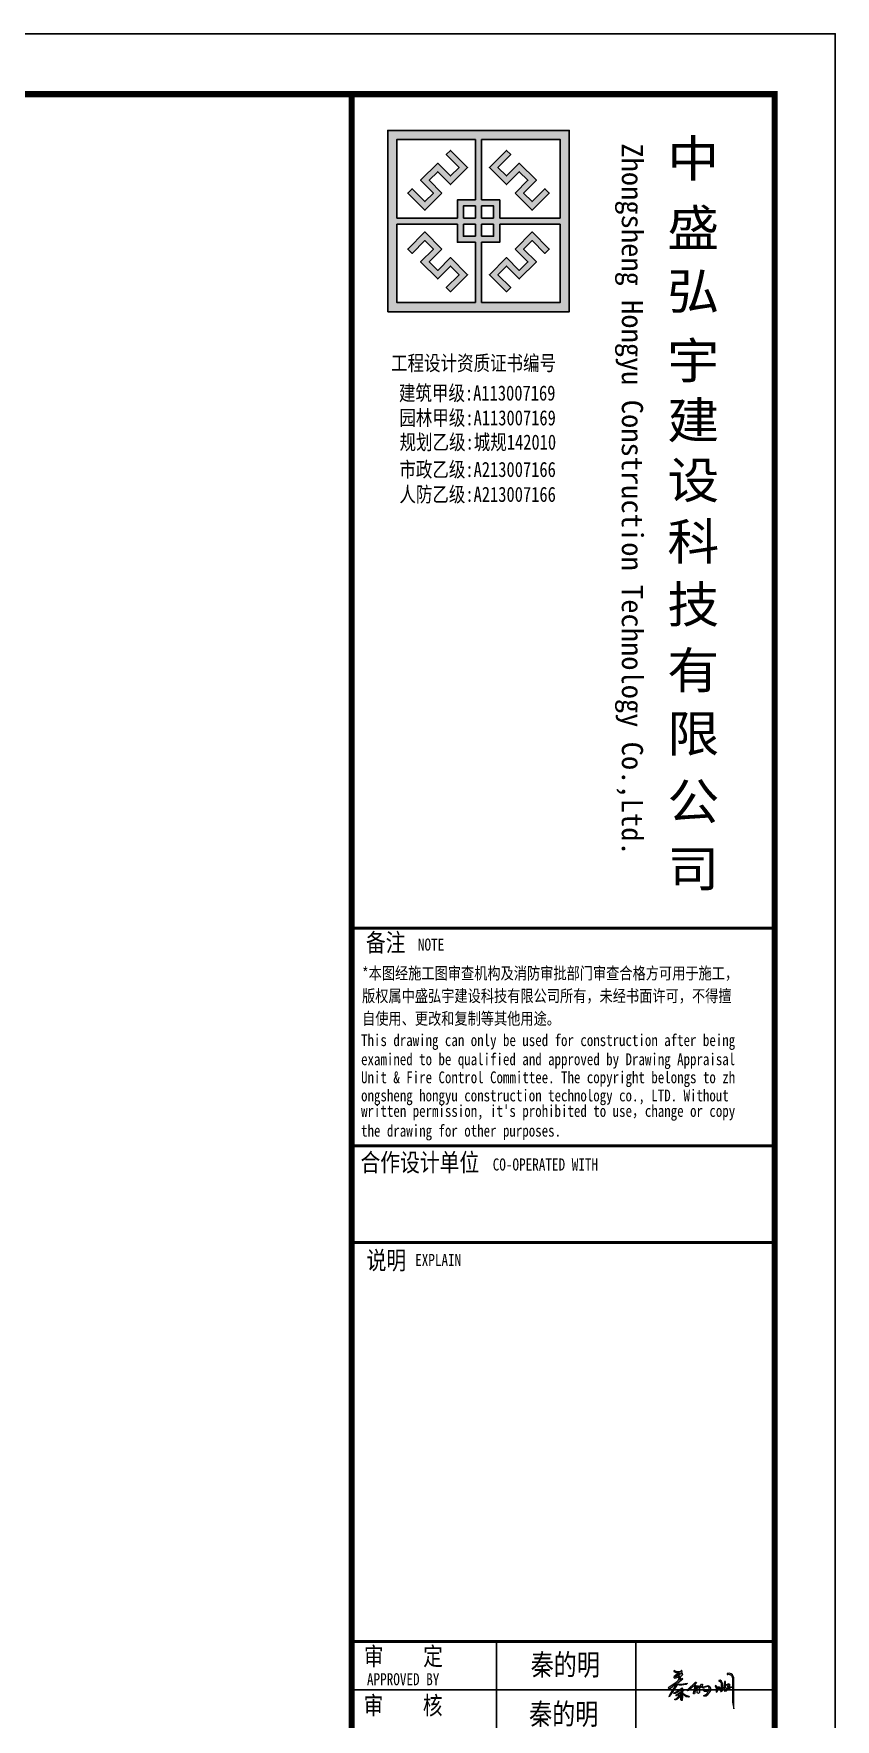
# Model space of a CAD drawing. Extents: x 1051052 to 1482120, y -981644 to -673261.
# Drawn here: x 1468864 to 1482120, y -967533 to -939644 of the extents above; entities that cross this region are included whole.
import ezdxf
from ezdxf.enums import TextEntityAlignment as Align

# ---------------------------------------------------------------- set-up
doc = ezdxf.new("R2010")
doc.units = 0
doc.header["$LTSCALE"] = 1000
doc.header["$MEASUREMENT"] = 0
for name, color, linetype in [('Q', 7, 'Continuous'), ('TK', 142, 'Continuous'), ('填充', 8, 'Continuous')]:
    doc.layers.add(name, color=color, linetype=linetype)
doc.styles.add('HYZT1', font='', dxfattribs={"width": 0.8})
doc.styles.add('HYZT2', font='simhei_0.ttf', dxfattribs={"width": 0.8})
doc.styles.get('HYZT1').set_extended_font_data('SimSun')

# ---------------------------------------------------------------- blocks, each defined once
blk = doc.blocks.new('A$C05385F37')
at = {"layer": 'TK'}
h = blk.add_hatch(color=256, dxfattribs=at)
h.paths.add_polyline_path([(-4400, -1600), (-7400, -1600), (-7400, -4600), (-4400, -4600)])
h.paths.add_polyline_path([(-4550, -3150), (-4550, -4450), (-5850, -4450), (-5850, -3450), (-5550, -3450), (-5550, -3150)], flags=16)
h.paths.add_polyline_path([(-4550, -3050), (-5550, -3050), (-5550, -2750), (-5850, -2750), (-5850, -1750), (-4550, -1750)], flags=16)
h.paths.add_polyline_path([(-4730, -3563), (-4801, -3634), (-5013, -3422), (-5154, -3563), (-4943, -3775), (-5225, -4058), (-5437, -3846), (-5578, -3987), (-5366, -4199), (-5437, -4270), (-5720, -3987), (-5437, -3704), (-5225, -3917), (-5084, -3775), (-5296, -3563), (-5013, -3280)], flags=0)
h.paths.add_polyline_path([(-5013, -2920), (-5296, -2637), (-5084, -2425), (-5225, -2283), (-5437, -2496), (-5720, -2213), (-5437, -1930), (-5366, -2001), (-5578, -2213), (-5437, -2354), (-5225, -2142), (-4943, -2425), (-5154, -2637), (-5013, -2778), (-4801, -2566), (-4730, -2637)], flags=0)
h.paths.add_polyline_path([(-5650, -3150), (-5650, -3350), (-5850, -3350), (-5850, -3150)], flags=16)
h.paths.add_polyline_path([(-5650, -3050), (-5850, -3050), (-5850, -2850), (-5650, -2850)], flags=16)
h.paths.add_polyline_path([(-5950, -3150), (-5950, -3350), (-6150, -3350), (-6150, -3150)], flags=16)
h.paths.add_polyline_path([(-5950, -3050), (-6150, -3050), (-6150, -2850), (-5950, -2850)], flags=16)
h.paths.add_polyline_path([(-5950, -3450), (-5950, -4450), (-7250, -4450), (-7250, -3150), (-6250, -3150), (-6250, -3450)], flags=16)
h.paths.add_polyline_path([(-5950, -2750), (-6250, -2750), (-6250, -3050), (-7250, -3050), (-7250, -1750), (-5950, -1750)], flags=16)
h.paths.add_polyline_path([(-6080, -3987), (-6363, -4270), (-6434, -4199), (-6222, -3987), (-6363, -3846), (-6575, -4058), (-6857, -3775), (-6646, -3563), (-6787, -3422), (-6999, -3634), (-7070, -3563), (-6787, -3280), (-6504, -3563), (-6716, -3775), (-6575, -3917), (-6363, -3704)], flags=0)
h.paths.add_polyline_path([(-6080, -2213), (-6363, -2496), (-6575, -2283), (-6716, -2425), (-6504, -2637), (-6787, -2920), (-7070, -2637), (-6999, -2566), (-6787, -2778), (-6646, -2637), (-6857, -2425), (-6575, -2142), (-6363, -2354), (-6222, -2213), (-6434, -2001), (-6363, -1930)], flags=0)
for points in [[(-6575, -2283), (-6363, -2496), (-6080, -2213), (-6363, -1930), (-6434, -2001), (-6222, -2213), (-6363, -2354), (-6575, -2142), (-6857, -2425), (-6646, -2637), (-6787, -2778), (-6999, -2566), (-7070, -2637), (-6787, -2920), (-6504, -2637), (-6716, -2425)], [(-5084, -2425), (-5296, -2637), (-5013, -2920), (-4730, -2637), (-4801, -2566), (-5013, -2778), (-5154, -2637), (-4943, -2425), (-5225, -2142), (-5437, -2354), (-5578, -2213), (-5366, -2001), (-5437, -1930), (-5720, -2213), (-5437, -2496), (-5225, -2283)], [(-6716, -3775), (-6504, -3563), (-6787, -3280), (-7070, -3563), (-6999, -3634), (-6787, -3422), (-6646, -3563), (-6857, -3775), (-6575, -4058), (-6363, -3846), (-6222, -3987), (-6434, -4199), (-6363, -4270), (-6080, -3987), (-6363, -3704), (-6575, -3917)], [(-5225, -3917), (-5437, -3704), (-5720, -3987), (-5437, -4270), (-5366, -4199), (-5578, -3987), (-5437, -3846), (-5225, -4058), (-4943, -3775), (-5154, -3563), (-5013, -3422), (-4801, -3634), (-4730, -3563), (-5013, -3280), (-5296, -3563), (-5084, -3775)]]:
    blk.add_hatch(color=256, dxfattribs=at).paths.add_polyline_path(points)
for p, q in [((-8000, -1000), (-1000, -1000)), ((-1000, -1000), (-1000, -26100)), ((-5950, -1750), (-5950, -2750)), ((-5850, -1750), (-5850, -2750)), ((-7250, -3050), (-6250, -3050)), ((-6150, -3050), (-5950, -3050)), ((-5950, -2850), (-5950, -3050)), ((-5850, -2850), (-5850, -3050)), ((-5850, -3050), (-5650, -3050)), ((-5550, -3050), (-4550, -3050)), ((-7250, -3150), (-6250, -3150)), ((-6150, -3150), (-5950, -3150)), ((-5950, -3150), (-5950, -3350)), ((-5850, -3150), (-5650, -3150)), ((-5850, -3150), (-5850, -3350)), ((-5550, -3150), (-4550, -3150)), ((-5950, -3450), (-5950, -4450)), ((-5850, -3450), (-5850, -4450)), ((-8000, -14800), (-1000, -14800)), ((-8000, -26600), (-1000, -26600)), ((-1000, -26600), (-8000, -26600)), ((-8000, -26600), (-1000, -26600)), ((-8000, -26600), (-2830, -26600)), ((-8000, -26600), (-1000, -26600)), ((-8000, -26600), (-1000, -26600)), ((-8000, -26600), (-1000, -26600)), ((-5600, -26600), (-5600, -31400)), ((-3300, -26600), (-3300, -31400)), ((-8000, -27400), (-1000, -27400))]:
    blk.add_line(p, q, dxfattribs=at)
for points, const_width in [([(-8000, -1000), (-8000, -41000)], 100), ([(-8000, -14800), (-1000, -14800)], 50), ([(-1000, -18400), (-8000, -18400)], 50), ([(-1000, -20000), (-8000, -20000)], 50), ([(-8000, -26600), (-1000, -26600)], 50), ([(-1000, -26600), (-8000, -26600)], 50), ([(-1000, -26600), (-7944, -26600)], 50)]:
    blk.add_lwpolyline(points, dxfattribs=dict(at, const_width=const_width))
for points in [[(-7400, -4600), (-4400, -4600), (-4400, -1600), (-7400, -1600)], [(-6504, -2637), (-6787, -2920), (-7070, -2637), (-6999, -2566), (-6787, -2778), (-6646, -2637), (-6857, -2425), (-6575, -2142), (-6363, -2354), (-6222, -2213), (-6434, -2001), (-6363, -1930), (-6080, -2213), (-6363, -2496), (-6575, -2283), (-6716, -2425)], [(-5296, -2637), (-5013, -2920), (-4730, -2637), (-4801, -2566), (-5013, -2778), (-5154, -2637), (-4943, -2425), (-5225, -2142), (-5437, -2354), (-5578, -2213), (-5366, -2001), (-5437, -1930), (-5720, -2213), (-5437, -2496), (-5225, -2283), (-5084, -2425)], [(-6504, -3563), (-6787, -3280), (-7070, -3563), (-6999, -3634), (-6787, -3422), (-6646, -3563), (-6857, -3775), (-6575, -4058), (-6363, -3846), (-6222, -3987), (-6434, -4199), (-6363, -4270), (-6080, -3987), (-6363, -3704), (-6575, -3917), (-6716, -3775)], [(-5296, -3563), (-5013, -3280), (-4730, -3563), (-4801, -3634), (-5013, -3422), (-5154, -3563), (-4943, -3775), (-5225, -4058), (-5437, -3846), (-5578, -3987), (-5366, -4199), (-5437, -4270), (-5720, -3987), (-5437, -3704), (-5225, -3917), (-5084, -3775)]]:
    blk.add_lwpolyline(points, close=True, dxfattribs=at)
for points in [[(-5950, -1750), (-7250, -1750), (-7250, -3050)], [(-4550, -3050), (-4550, -1750), (-5850, -1750)], [(-5950, -2750), (-6250, -2750), (-6250, -3050)], [(-5550, -3050), (-5550, -2750), (-5850, -2750)], [(-5950, -2850), (-6150, -2850), (-6150, -3050)], [(-5650, -3050), (-5650, -2850), (-5850, -2850)], [(-7250, -3150), (-7250, -4450), (-5950, -4450)], [(-6250, -3150), (-6250, -3450), (-5950, -3450)], [(-6150, -3150), (-6150, -3350), (-5950, -3350)], [(-5850, -4450), (-4550, -4450), (-4550, -3150)], [(-5850, -3350), (-5650, -3350), (-5650, -3150)], [(-5850, -3450), (-5550, -3450), (-5550, -3150)]]:
    blk.add_lwpolyline(points, dxfattribs=at)
at = {"layer": 'TK', "style": 'HYZT2', "width": 0.99}
blk.add_text('Zhongsheng Hongyu Construction Technology Co.,Ltd.', height=350, rotation=270, dxfattribs=at).set_placement((-3530, -1814))
at = {"layer": 'TK'}
for s, height, style, width, p in [('中', 600, 'HYZT2', 1.05, (-2778, -2366)), ('盛', 600, 'HYZT2', 1.05, (-2778, -3515)), ('弘', 600, 'HYZT2', 1.05, (-2778, -4559)), ('工程设计资质证书编号', 250, 'HYZT1', 0.8, (-7346, -5574)), ('宇', 600, 'HYZT2', 1.05, (-2778, -5708)), ('建', 600, 'HYZT2', 1.05, (-2778, -6696)), ('设', 600, 'HYZT2', 1.05, (-2778, -7687)), ('科', 600, 'HYZT2', 1.05, (-2778, -8702)), ('技', 600, 'HYZT2', 1.05, (-2778, -9744)), ('有', 600, 'HYZT2', 1.05, (-2778, -10833)), ('限', 600, 'HYZT2', 1.05, (-2778, -11880)), ('公', 600, 'HYZT2', 1.05, (-2778, -13003)), ('司', 600, 'HYZT2', 1.05, (-2778, -14115)), ('备注', 300, 'HYZT1', 0.8, (-7763, -15187)), ('NOTE', 200, 'HYZT1', 0.8, (-6902, -15171)), ('*本图经施工图审查机构及消防审批部门审查合格方可用于施工，', 200, 'HYZT1', 0.8, (-7826, -15644)), ('版权属中盛弘宇建设科技有限公司所有，未经书面许可，不得擅', 200, 'HYZT1', 0.8, (-7826, -16019)), ('自使用、更改和复制等其他用途。', 200, 'HYZT1', 0.8, (-7826, -16394)), ('This drawing can only be used for construction after being ', 196, 'HYZT1', 0.8, (-7842, -16750)), ('examined to be qualified and approved by Drawing Appraisal ', 196, 'HYZT1', 0.8, (-7842, -17066)), ('Unit & Fire Control Committee. The copyright belongs to zh', 196, 'HYZT1', 0.8, (-7842, -17365)), ('ongsheng hongyu construction technology co., LTD. Without ', 196, 'HYZT1', 0.8, (-7842, -17665)), ("written permission, it's prohibited to use，change or copy ", 196, 'HYZT1', 0.8, (-7842, -17921)), ('the drawing for other purposes.', 196, 'HYZT1', 0.8, (-7842, -18248)), ('合作设计单位', 300, 'HYZT1', 0.8, (-7852, -18825)), ('CO-OPERATED WITH', 200, 'HYZT1', 0.8, (-5665, -18809)), ('说明', 300, 'HYZT1', 0.8, (-7751, -20445)), ('EXPLAIN', 200, 'HYZT1', 0.8, (-6948, -20388)), ('审    定  ', 300, 'HYZT1', 0.8, (-7796, -26996)), ('APPROVED BY', 200, 'HYZT1', 0.8, (-7745, -27326)), ('审    核  ', 300, 'HYZT1', 0.8, (-7801, -27810))]:
    blk.add_text(s, height=height, dxfattribs=dict(at, style=style, width=width)).set_placement(p)
at = {"layer": 'TK', "style": 'HYZT1', "width": 0.8}
for s, p in [('建筑甲级:A113007169', (-5922, -5945)), ('园林甲级:A113007169', (-5915, -6355)), ('规划乙级:城规142010', (-5911, -6757)), ('市政乙级:A213007166', (-5915, -7209)), ('人防乙级:A213007166', (-5915, -7621))]:
    blk.add_text(s, height=250, dxfattribs=at).set_placement(p, align=Align.MIDDLE_CENTER)
blk = doc.blocks.new('dfrdede')
at = {"layer": 'TK', "linetype": 'Continuous', "lineweight": 13, "ltscale": 1.84506}
for points in [[(863.4, 231.6), (871.4, 227.2), (876.1, 226), (884, 226), (881.4, 224.2), (871.1, 217), (864.2, 211.8), (863.2, 208.7), (862.9, 206.8), (864.9, 205.4), (866.6, 204.6), (872.4, 205.9), (879.6, 209.1), (885.5, 212.1), (884.3, 207.8), (877.8, 191.3), (872.7, 187.2), (855.4, 175.8), (840.3, 166.5), (842.8, 163.9), (846.3, 163.5), (849.3, 165.3), (871.9, 183), (874, 182.5), (873.5, 180.7), (862.3, 162.9), (850.8, 145.9), (845, 134.2), (842.5, 130.9), (846.6, 133), (860.2, 150.8), (874.7, 174.4), (878.6, 179.8), (880.2, 186.9), (898.9, 201.5), (897.8, 203.2), (886.3, 196.5), (890.9, 210.8), (898.2, 218.3), (898.6, 221.6), (894.3, 221.6), (893.1, 223.2), (893.1, 226.4), (896.1, 228.7), (895, 234.9), (893.3, 235.9), (892, 235), (890.9, 232.3), (888.9, 230.4), (875.5, 230.4), (864.4, 235.6), (862.9, 233.1)], [(1078, 219.1), (1080.7, 220.6), (1088.6, 218.2), (1095.6, 210.9), (1097.4, 198.4), (1096.6, 180.8), (1096.6, 134.1), (1096.6, 109), (1102.5, 82.5), (1102.5, 141.5), (1102.5, 207.7), (1096.9, 217.7), (1091, 221.9), (1085.1, 224.2), (1080, 223.8), (1075.6, 223.4), (1075.6, 219.9)], [(863.9, 146.6), (872.3, 149.9), (884.5, 157.7), (896.3, 165.4), (898.8, 162.8), (896.1, 161), (897.8, 158.6), (897.8, 155.3), (903.3, 159), (904.9, 157.6), (897.8, 152), (897.4, 144.9), (903.2, 142.4), (911.5, 136.7), (923, 133.1), (924.9, 129.8), (921.2, 128.9), (912.7, 130.6), (904.6, 136.4), (899.1, 140.6), (897.5, 141.6), (897.5, 129.9), (896.8, 116.7), (895.7, 115.6), (892.2, 115.8), (891.1, 118.3), (891.1, 133.5), (882.7, 126.1), (874.8, 119.3), (870.6, 118.5), (866.6, 118.5), (866.6, 120.8), (871.6, 122.2), (877.1, 126.1), (885.8, 135.3), (888.9, 137.3), (891.6, 137.3), (892.5, 146.9), (882, 138.3), (872.7, 133.8), (870.5, 134.5), (873.6, 137.8), (883.1, 144.3), (892.9, 151.7), (894, 152.6), (894, 159.5), (890.5, 157.3), (873.3, 146.1), (867.9, 143.5), (863.2, 143.9), (863.2, 145.8)], [(882.3, 180.3), (900, 181.4), (915.9, 184.6), (916.3, 182.7), (912.3, 179.6), (894.7, 176.3), (886.2, 176.3), (881.6, 177.9), (880.6, 179.6)], [(882.3, 180.3), (900, 181.4), (915.9, 184.6), (916.3, 182.7), (912.3, 179.6), (894.7, 176.3), (886.2, 176.3), (881.6, 177.9), (880.6, 179.6)], [(917.4, 157.6), (949.3, 189.3), (952.7, 188.2), (953.9, 186), (945.2, 178.4), (948.7, 176.6), (951.6, 171.7), (949.4, 161.8), (954, 174.3), (959.7, 174.3), (964.1, 168), (973.5, 181.2), (977.5, 181.2), (976.4, 170.7), (978, 169.3), (999.6, 174.9), (1007.2, 171.9), (1009.9, 165.7), (1009.9, 155.1), (1004.3, 147.7), (996.2, 137.2), (991.6, 133.3), (983.2, 133.3), (983.2, 135.3), (985.4, 136.3), (989.7, 137.6), (994.7, 142.4), (998.5, 150.6), (1004.4, 158.1), (1004.4, 164.4), (1003.1, 168.4), (999.5, 171.1), (984.6, 167.8), (979.3, 165.9), (973.7, 167.2), (972.5, 170), (972.5, 173), (967.5, 167.1), (965, 164.8), (965, 154.5), (965, 146.9), (961.8, 143.3), (955.8, 145.9), (955.8, 154.4), (960.5, 163.8), (957.1, 170.7), (950.7, 157.1), (947.4, 150.8), (947.4, 146.3), (945.1, 141.5), (940.9, 141.5), (940.9, 145.9), (945.1, 160.6), (946.4, 168.1), (946.4, 172.6), (944.5, 174.3), (940.9, 172.4), (930.6, 163.9), (927, 160.3), (921.3, 155.7), (917.6, 154.2), (916.2, 155.4)], [(982.2, 162.4), (988, 155.1), (993.2, 154), (994.5, 151.9), (985.3, 151), (981.5, 155.3), (979.4, 160.3), (979.4, 162.4)], [(1028.3, 173.5), (1031.9, 164.2), (1031.9, 156.2), (1031.9, 151.2), (1031.9, 148.5), (1037.4, 152.4), (1037.4, 160.2), (1037.4, 165.2), (1045.6, 165.2), (1045.6, 159.6), (1047.8, 156.8), (1051.2, 159.4), (1049.2, 152), (1051.4, 152), (1056.8, 154.2), (1058.4, 172.1), (1057, 184.1), (1052.6, 192.5), (1047.4, 196.9), (1042, 195.5), (1042.6, 193.3), (1045.9, 191.6), (1050.2, 187.9), (1052.3, 182.6), (1052.3, 166.5), (1049.3, 164.4), (1047.7, 166.5), (1045.1, 168.8), (1035.7, 168.8), (1031.3, 174.3), (1029.1, 174.9)], [(1065.4, 191), (1063.9, 183.9), (1063.9, 173.7), (1062.9, 164.5), (1060.6, 161.9), (1062.6, 159.2), (1066.7, 159.2), (1066.7, 161.7), (1068.8, 167.3), (1068.8, 191.2)], [(1073, 179.9), (1083.2, 183.3), (1084.7, 181.3), (1084.7, 179.2), (1084.7, 173.3), (1076, 160.7), (1090.9, 170.1), (1094.3, 169.2), (1085.6, 163.2), (1072, 152.7), (1065.8, 151.5), (1065.8, 154.9), (1071.7, 160), (1077.1, 168.6), (1082.8, 176.8), (1081.5, 179), (1073.6, 175.6), (1071, 177.3), (1070.2, 180)]]:
    blk.add_hatch(color=256, dxfattribs=at).paths.add_polyline_path(points)
at = {"layer": 'TK', "linetype": 'Continuous', "lineweight": 13, "ltscale": 1.69883e-06}
blk.add_lwpolyline([(863.4, 231.6), (871.4, 227.2), (876.1, 226), (884, 226), (881.4, 224.2), (871.1, 217), (864.2, 211.8), (863.2, 208.7), (862.9, 206.8), (864.9, 205.4), (866.6, 204.6), (872.4, 205.9), (879.6, 209.1), (885.5, 212.1), (884.3, 207.8), (877.8, 191.3), (872.7, 187.2), (855.4, 175.8), (840.3, 166.5), (842.8, 163.9), (846.3, 163.5), (849.3, 165.3), (871.9, 183), (874, 182.5), (873.5, 180.7), (862.3, 162.9), (850.8, 145.9), (845, 134.2), (842.5, 130.9), (846.6, 133), (860.2, 150.8), (874.7, 174.4), (878.6, 179.8), (880.2, 186.9), (898.9, 201.5), (897.8, 203.2), (886.3, 196.5), (890.9, 210.8), (898.2, 218.3), (898.6, 221.6), (894.3, 221.6), (893.1, 223.2), (893.1, 226.4), (896.1, 228.7), (895, 234.9), (893.3, 235.9), (892, 235), (890.9, 232.3), (888.9, 230.4), (875.5, 230.4), (864.4, 235.6), (862.9, 233.1), (863.4, 231.6)], dxfattribs=at)
at = {"layer": 'TK', "linetype": 'Continuous', "lineweight": 13, "ltscale": 0.439212}
blk.add_lwpolyline([(888, 224.4), (885.8, 216.9), (876.5, 213.2), (868.9, 208.9), (867.8, 209.8), (874.9, 215), (883.3, 222.2), (886.9, 224.5)], dxfattribs=at)
at = {"layer": 'TK', "linetype": 'Continuous', "lineweight": 13, "ltscale": 0.075311}
blk.add_lwpolyline([(886.9, 224.5), (888, 224.4)], dxfattribs=at)
at = {"layer": 'TK', "linetype": 'Continuous', "lineweight": 13, "ltscale": 0.409809}
blk.add_lwpolyline([(1078, 219.1), (1080.7, 220.6), (1088.6, 218.2), (1095.6, 210.9), (1097.4, 198.4), (1096.6, 180.8), (1096.6, 134.1), (1096.6, 109), (1102.5, 82.5), (1102.5, 141.5), (1102.5, 207.7), (1096.9, 217.7), (1091, 221.9), (1085.1, 224.2), (1080, 223.8), (1075.6, 223.4), (1075.6, 219.9), (1078, 219.1)], dxfattribs=at)
at = {"layer": 'TK', "linetype": 'Continuous', "lineweight": 13, "ltscale": 0.235698}
blk.add_lwpolyline([(863.9, 146.6), (872.3, 149.9), (884.5, 157.7), (896.3, 165.4), (898.8, 162.8), (896.1, 161), (897.8, 158.6), (897.8, 155.3), (903.3, 159), (904.9, 157.6), (897.8, 152), (897.4, 144.9), (903.2, 142.4), (911.5, 136.7), (923, 133.1), (924.9, 129.8), (921.2, 128.9), (912.7, 130.6), (904.6, 136.4), (899.1, 140.6), (897.5, 141.6), (897.5, 129.9), (896.8, 116.7), (895.7, 115.6), (892.2, 115.8), (891.1, 118.3), (891.1, 133.5), (882.7, 126.1), (874.8, 119.3), (870.6, 118.5), (866.6, 118.5), (866.6, 120.8), (871.6, 122.2), (877.1, 126.1), (885.8, 135.3), (888.9, 137.3), (891.6, 137.3), (892.5, 146.9), (882, 138.3), (872.7, 133.8), (870.5, 134.5), (873.6, 137.8), (883.1, 144.3), (892.9, 151.7), (894, 152.6), (894, 159.5), (890.5, 157.3), (873.3, 146.1), (867.9, 143.5), (863.2, 143.9), (863.2, 145.8), (863.9, 146.6)], dxfattribs=at)
at = {"layer": 'TK', "linetype": 'Continuous', "lineweight": 13, "ltscale": 0.256276}
blk.add_lwpolyline([(882.3, 180.3), (900, 181.4), (915.9, 184.6), (916.3, 182.7), (912.3, 179.6), (894.7, 176.3), (886.2, 176.3), (881.6, 177.9), (880.6, 179.6), (882.3, 180.3)], dxfattribs=at)
at = {"layer": 'TK', "linetype": 'Continuous', "lineweight": 13, "ltscale": 0.247549}
blk.add_lwpolyline([(917.4, 157.6), (949.3, 189.3), (952.7, 188.2), (953.9, 186), (945.2, 178.4), (948.7, 176.6), (951.6, 171.7), (949.4, 161.8), (954, 174.3), (959.7, 174.3), (964.1, 168), (973.5, 181.2), (977.5, 181.2), (976.4, 170.7), (978, 169.3), (999.6, 174.9), (1007.2, 171.9), (1009.9, 165.7), (1009.9, 155.1), (1004.3, 147.7), (996.2, 137.2), (991.6, 133.3), (983.2, 133.3), (983.2, 135.3), (985.4, 136.3), (989.7, 137.6), (994.7, 142.4), (998.5, 150.6), (1004.4, 158.1), (1004.4, 164.4), (1003.1, 168.4), (999.5, 171.1), (984.6, 167.8), (979.3, 165.9), (973.7, 167.2), (972.5, 170), (972.5, 173), (967.5, 167.1), (965, 164.8), (965, 154.5), (965, 146.9), (961.8, 143.3), (955.8, 145.9), (955.8, 154.4), (960.5, 163.8), (957.1, 170.7), (950.7, 157.1), (947.4, 150.8), (947.4, 146.3), (945.1, 141.5), (940.9, 141.5), (940.9, 145.9), (945.1, 160.6), (946.4, 168.1), (946.4, 172.6), (944.5, 174.3), (940.9, 172.4), (930.6, 163.9), (927, 160.3), (921.3, 155.7), (917.6, 154.2), (916.2, 155.4), (917.4, 157.6)], dxfattribs=at)
at = {"layer": 'TK', "linetype": 'Continuous', "lineweight": 13, "ltscale": 0.101087}
blk.add_lwpolyline([(982.2, 162.4), (988, 155.1), (993.2, 154), (994.5, 151.9), (985.3, 151), (981.5, 155.3), (979.4, 160.3), (979.4, 162.4), (982.2, 162.4)], dxfattribs=at)
at = {"layer": 'TK', "linetype": 'Continuous', "lineweight": 13, "ltscale": 1.365351}
blk.add_lwpolyline([(1028.3, 173.5), (1031.9, 164.2), (1031.9, 156.2), (1031.9, 151.2), (1031.9, 148.5), (1037.4, 152.4), (1037.4, 160.2), (1037.4, 165.2), (1045.6, 165.2), (1045.6, 159.6), (1047.8, 156.8), (1051.2, 159.4), (1049.2, 152), (1051.4, 152), (1056.8, 154.2), (1058.4, 172.1), (1057, 184.1), (1052.6, 192.5), (1047.4, 196.9), (1042, 195.5), (1042.6, 193.3), (1045.9, 191.6), (1050.2, 187.9), (1052.3, 182.6), (1052.3, 166.5), (1049.3, 164.4), (1047.7, 166.5), (1045.1, 168.8), (1035.7, 168.8), (1031.3, 174.3), (1029.1, 174.9), (1028.3, 173.5)], dxfattribs=at)
at = {"layer": 'TK', "linetype": 'Continuous', "lineweight": 13, "ltscale": 0.421405}
blk.add_lwpolyline([(1065.4, 191), (1063.9, 183.9), (1063.9, 173.7), (1062.9, 164.5), (1060.6, 161.9), (1062.6, 159.2), (1066.7, 159.2), (1066.7, 161.7), (1068.8, 167.3), (1068.8, 191.2), (1065.4, 191)], dxfattribs=at)
at = {"layer": 'TK', "linetype": 'Continuous', "lineweight": 13, "ltscale": 1.170568}
blk.add_lwpolyline([(1073, 179.9), (1083.2, 183.3), (1084.7, 181.3), (1084.7, 179.2), (1084.7, 173.3), (1076, 160.7), (1090.9, 170.1), (1094.3, 169.2), (1085.6, 163.2), (1072, 152.7), (1065.8, 151.5), (1065.8, 154.9), (1071.7, 160), (1077.1, 168.6), (1082.8, 176.8), (1081.5, 179), (1073.6, 175.6), (1071, 177.3), (1070.2, 180), (1073, 179.9)], dxfattribs=at)
blk = doc.blocks.new('A2K')
at = {"layer": 'TK'}
blk.add_lwpolyline([(0, 0), (59400, 0), (59400, 42000), (0, 42000)], close=True, dxfattribs=at)
at = {"layer": 'TK', "const_width": 100}
blk.add_lwpolyline([(2500, 1000), (58400, 1000), (58400, 41000), (2500, 41000)], close=True, dxfattribs=at)
at = {"color": 4}
blk.add_blockref('A$C05385F37', (59400, 42000), dxfattribs=at)
at = {"color": 7, "true_color": 0xffffff, "xscale": 4.147199999919394, "yscale": 4.147199999919394, "zscale": 4.147199999919394}
blk.add_blockref('dfrdede', (53151, 13943), dxfattribs=at)
at = {"layer": 'Q', "style": 'HYZT1', "width": 0.8}
for p in [(54362, 14839), (54336, 14023)]:
    blk.add_text('秦的明', height=350, dxfattribs=at).set_placement(p)

msp = doc.modelspace()

# ---------------------------------------------------------------- block references
at = {"layer": '填充'}
msp.add_blockref('A2K', (1422719.569, -981643.929), dxfattribs=at)

doc.saveas('drawing.dxf')
